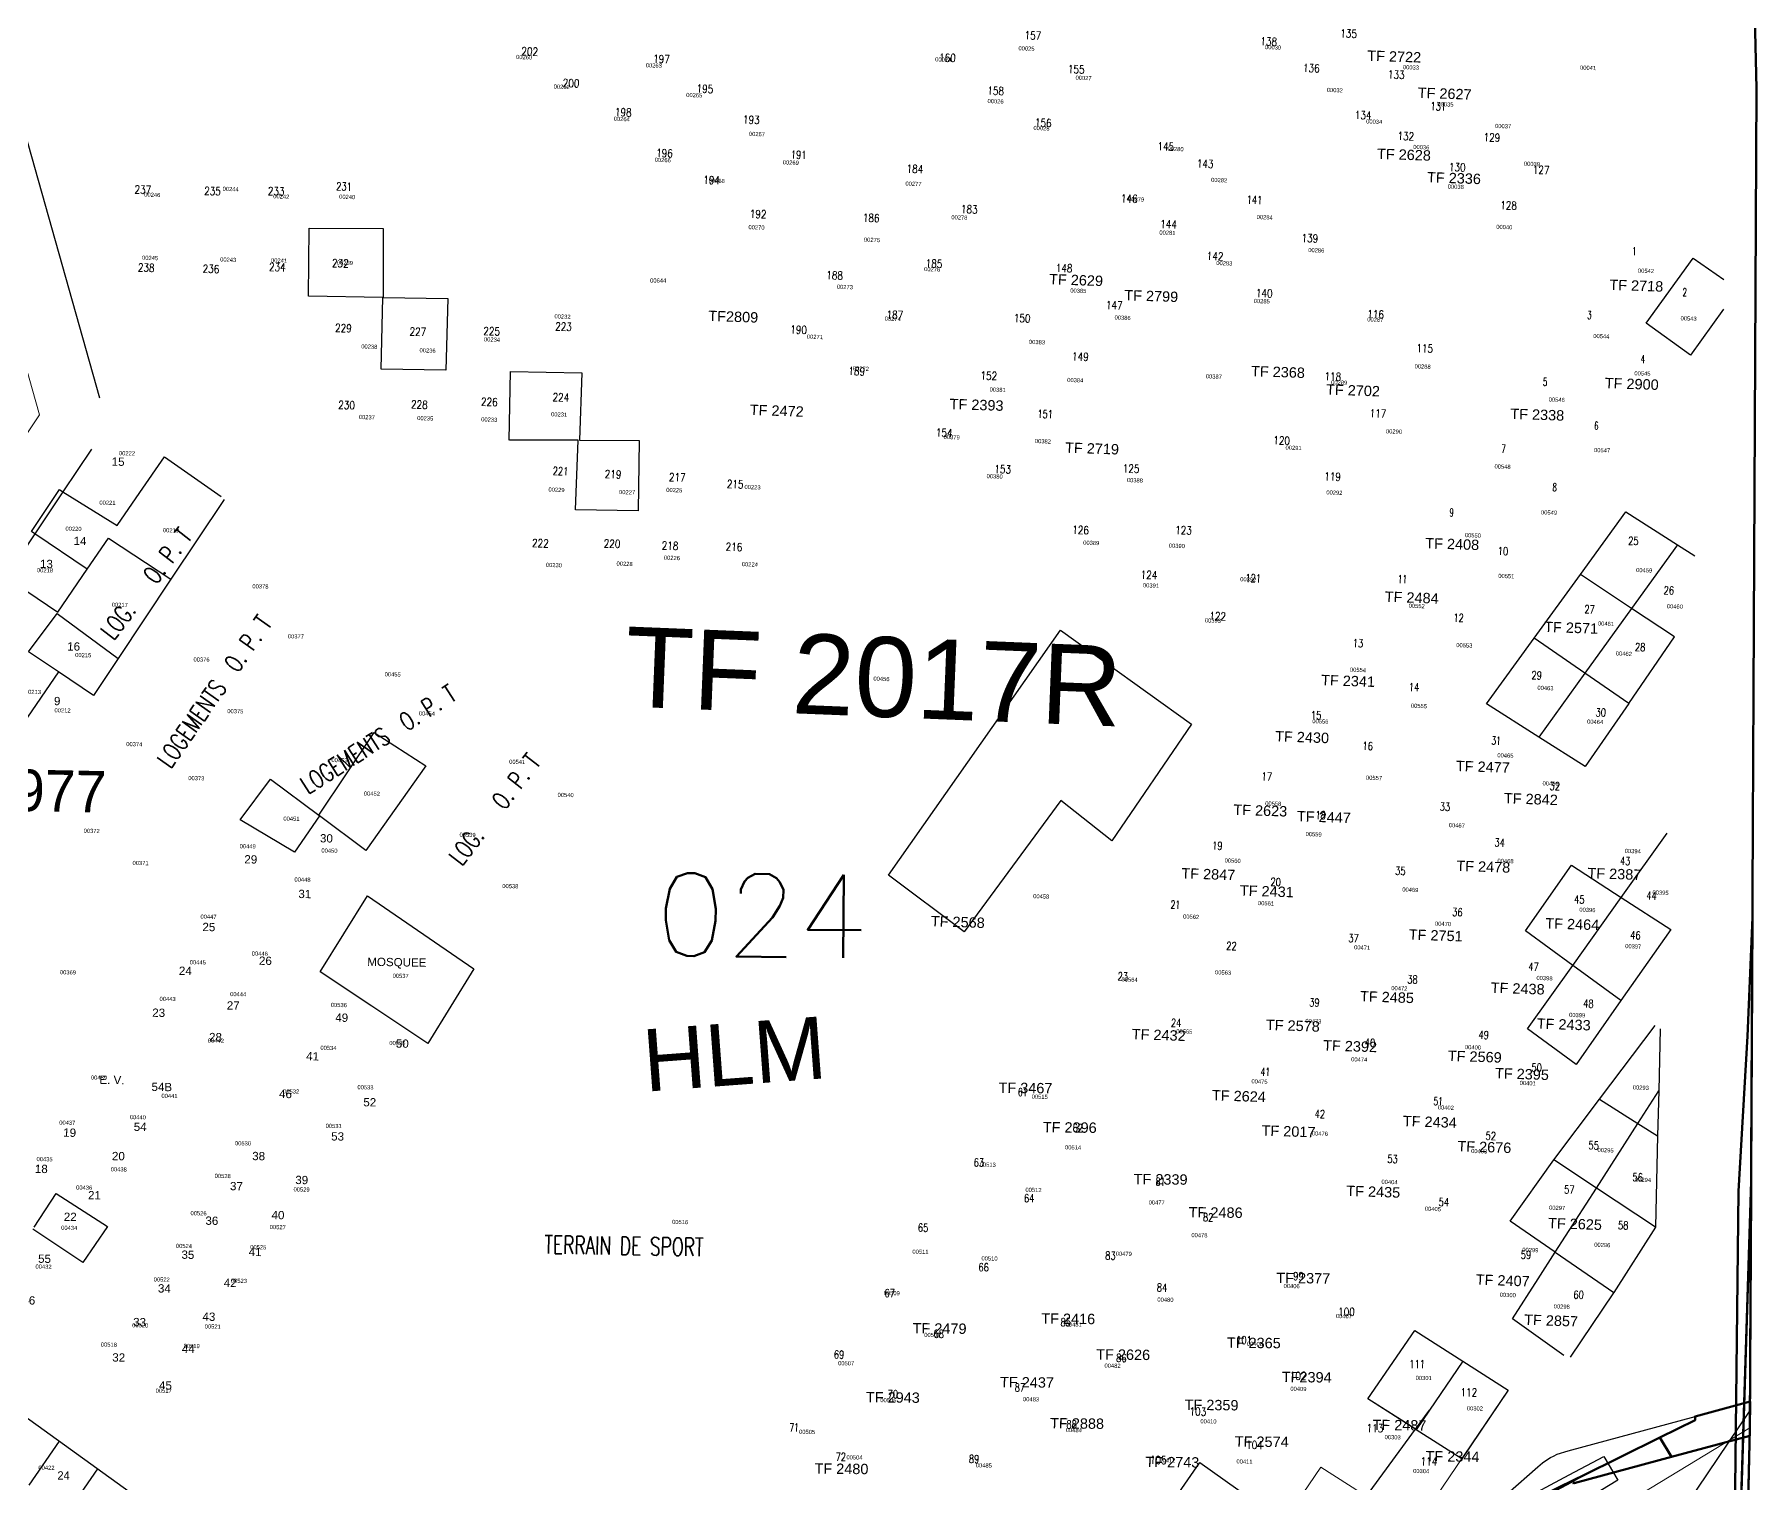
# Model space of a CAD drawing. Header units: metres. Extents: x 0 to 1324930, y 0 to 1631912.
# Drawn here: x 253860.4 to 254275.9, y 1629570 to 1629919.7 of the extents above; entities that cross this region are included whole.
import ezdxf
from ezdxf.enums import TextEntityAlignment as Align

# ---------------------------------------------------------------- set-up
doc = ezdxf.new("R2010")
doc.units = ezdxf.units.M
doc.header["$MEASUREMENT"] = 0
for name, color, linetype in [('A_revoir_niveau_0', 7, 'Continuous'), ('historique_numero_parcelle', 7, 'Continuous'), ('limites_parcelles', 7, 'Continuous'), ('limites_sections', 7, 'Continuous'), ('limites_tf', 7, 'Continuous'), ('numero_lot', 7, 'Continuous'), ('numero_parcelle', 7, 'Continuous'), ('toponymie', 7, 'Continuous')]:
    doc.layers.add(name, color=color, linetype=linetype)
for name, color, linetype, lineweight in [('CABA', 7, 'Continuous', 0), ('emprise_ht_pik_rufisque', 7, 'Continuous', 0), ('HT KS', 7, 'Continuous', 0), ('Limites des CA Rufisque', 5, 'Continuous', 53), ('limites_communes_2025', 7, 'Continuous', 0), ('Numero Titre Foncier', 4, 'Continuous', 0), ('Numero_TF', 7, 'Continuous', 0)]:
    doc.layers.add(name, color=color, linetype=linetype, lineweight=lineweight)
doc.layers.add('Lignes HT Vectorisées', color=6, linetype='Continuous', lineweight=0, true_color=0xff00ff)
doc.styles.add('Style-Arial', font='arial.ttf')
doc.styles.add('Style-FANCY', font='times.ttf')
doc.styles.add('Style-STANDARD', font='STANDARD.shx')
doc.styles.add('Style-txt', font='txt.shx')

msp = doc.modelspace()

# ---------------------------------------------------------------- linework, layer by layer
at = {"layer": 'A_revoir_niveau_0', "color": 7, "linetype": 'Continuous', "lineweight": 13}
msp.add_line((253829.52292, 1629606.79092), (253899.00292, 1629556.77092), dxfattribs=at)
at = {"layer": 'A_revoir_niveau_0', "color": 6, "linetype": 'Continuous', "lineweight": 13}
msp.add_line((253869.08392, 1629578.32792), (253899.00292, 1629556.78092), dxfattribs=at)
at = {"layer": 'A_revoir_niveau_0', "color": 1, "linetype": 'Continuous', "elevation": 1.45707, "flags": 128}
for points in [[(254215.74865, 1629567.66034), (254223.09374, 1629574.07204), (254223.1112, 1629574.08728), (254224.22559, 1629575.02934), (254225.28844, 1629575.78465), (254226.10355, 1629576.2839), (254226.83204, 1629576.67777), (254227.76148, 1629577.11487), (254230.38398, 1629577.92734), (254261.03314, 1629586.22821), (254268.38127, 1629588.21834), (254274.29874, 1629589.821)], [(254274.22784, 1629581.57543), (254268.39728, 1629579.99702), (254255.30683, 1629576.45328), (254231.83097, 1629570.09807), (254231.4301, 1629569.98955)]]:
    msp.add_lwpolyline(points, dxfattribs=at)
at = {"layer": 'A_revoir_niveau_0', "color": 4, "lineweight": 53, "elevation": 1.45707, "flags": 128}
msp.add_lwpolyline([(254274.22784, 1629581.57543), (254274.2663, 1629583.2122), (254274.29874, 1629589.821), (254261.03314, 1629586.22821), (254261.01891, 1629585.29971), (254252.5314, 1629581.12205), (254255.30683, 1629576.45328), (254274.22784, 1629581.57543)], close=True, dxfattribs=at)
at = {"layer": 'A_revoir_niveau_0', "color": 5, "lineweight": 53, "elevation": 1.45707, "flags": 128}
msp.add_lwpolyline([(254255.30683, 1629576.45328), (254252.5314, 1629581.12205), (254233.66181, 1629571.83421), (254231.56125, 1629570.68164), (254231.83097, 1629570.09807), (254255.30683, 1629576.45328)], close=True, dxfattribs=at)
at = {"layer": 'A_revoir_niveau_0', "color": 4, "lineweight": 40, "elevation": 1.45707, "flags": 128}
msp.add_lwpolyline([(254179.03432, 1629544.94587), (254193.86971, 1629551.74168), (254209.896, 1629559.08312), (254218.80941, 1629563.85297), (254231.20985, 1629570.48883), (254231.56302, 1629570.67782), (254231.56125, 1629570.68164), (254233.66181, 1629571.83421), (254232.198, 1629571.1137), (254179.03432, 1629544.94587)], close=True, dxfattribs=at)
at = {"layer": 'CABA', "color": 7, "linetype": 'Continuous', "lineweight": 30}
msp.add_line((254252.04813, 1629554.63529), (254274.2881, 1629587.65317), dxfattribs=at)
at = {"layer": 'emprise_ht_pik_rufisque', "color": 1}
msp.add_line((253981.39673, 1629406.27601), (254274.26749, 1629583.45405), dxfattribs=at)
at = {"layer": 'historique_numero_parcelle', "color": 7, "linetype": 'Continuous', "lineweight": 0}
for p, q in [((254182.08333, 1629590.47892), (254204.73693, 1629576.03981)), ((254215.94726, 1629592.61168), (254193.52661, 1629559.46794)), ((254170.77187, 1629573.97151), (254150.03539, 1629543.74109)), ((254170.77187, 1629573.97151), (254193.52661, 1629559.46794))]:
    msp.add_line(p, q, dxfattribs=at)
at = {"layer": 'Lignes HT Vectorisées', "color": 5, "flags": 128}
msp.add_lwpolyline([(253756.66915, 1629670.28747), (253861.6214, 1629827.96483), (253775.88294, 1630131.98512), (253683.84738, 1630461.07475), (253586.37462, 1630811.1062), (253617.63126, 1631056.92065), (253648.5016, 1631303.4799), (253822.38623, 1631416.29853), (253967.16361, 1631512.85749)], dxfattribs=at)
at = {"layer": 'Limites des CA Rufisque', "color": 1, "linetype": 'Continuous', "lineweight": 70, "extrusion": (4.73613e-08, -2.66677e-08, 1), "elevation": -0.03131, "flags": 128}
msp.add_lwpolyline([(254274.2663, 1629583.2122), (254274.87201, 1629706.62675), (254273.64004, 1629678.0108), (254271.4962, 1629640.56509), (254267.93053, 1629325.64475), (254269.0256, 1629360.1716), (254274.2663, 1629583.2122)], close=True, dxfattribs=at)
at = {"layer": 'limites_communes_2025', "color": 3, "lineweight": 80, "flags": 128}
for points in [[(254273.8695, 1629992.7881), (254275.8538, 1629906.666), (254274.2663, 1629583.2122), (254269.0256, 1629360.1716), (254255.5318, 1628934.7207), (254250.7693, 1628842.2487)], [(254275.8538, 1629906.666), (254273.8695, 1629992.7881)], [(254274.2663, 1629583.2122), (254275.8538, 1629906.666)], [(254269.0256, 1629360.1716), (254274.2663, 1629583.2122)]]:
    msp.add_lwpolyline(points, dxfattribs=at)
at = {"layer": 'limites_parcelles'}
for p, q in [((253836.49982, 1629972.30678), (253876.05829, 1629832.03626)), ((253926.52454, 1629856.55161), (253926.64206, 1629872.97016)), ((253926.64206, 1629872.97016), (253944.50693, 1629872.90899)), ((253944.50693, 1629872.90899), (253944.51697, 1629856.25853)), ((254249.21012, 1629850.09449), (254260.57275, 1629865.78926)), ((254260.57275, 1629865.78926), (254267.9546, 1629860.60703)), ((253944.41086, 1629856.26222), (253926.52454, 1629856.55161)), ((253944.04218, 1629838.99718), (253944.41086, 1629856.26222)), ((253944.51697, 1629856.25853), (253960.11524, 1629856.00577)), ((253960.11524, 1629856.00577), (253959.59122, 1629838.71716)), ((254267.8793, 1629853.44353), (254259.94147, 1629842.36199)), ((254259.94147, 1629842.36199), (254249.21012, 1629850.09449)), ((253959.59122, 1629838.71716), (253944.04218, 1629838.99718)), ((253974.91149, 1629821.86259), (253975.22707, 1629838.43412)), ((253975.22707, 1629838.43412), (253992.4745, 1629838.11434)), ((253992.4745, 1629838.11434), (253991.89755, 1629821.80301)), ((253874.10823, 1629819.65342), (253867.25842, 1629809.36247)), ((253991.56924, 1629821.80477), (253974.97901, 1629821.86024)), ((253990.90698, 1629804.98453), (253991.56924, 1629821.80477)), ((253991.89755, 1629821.80301), (254006.2861, 1629821.7565)), ((254006.2861, 1629821.7565), (254006.01397, 1629804.76818)), ((253885.82532, 1629809.17225), (253891.7477, 1629817.78317)), ((253891.7477, 1629817.78317), (253905.41621, 1629808.25508)), ((253859.63783, 1629799.79049), (253866.40501, 1629809.89358)), ((253867.25842, 1629809.36247), (253860.49903, 1629799.20734)), ((253866.40501, 1629809.89358), (253867.25842, 1629809.36247)), ((253867.25842, 1629809.36247), (253880.35755, 1629801.21036)), ((253880.35755, 1629801.21036), (253885.82532, 1629809.17225)), ((253906.12824, 1629807.5195), (253893.28481, 1629788.2481)), ((254006.01397, 1629804.76818), (253990.90698, 1629804.98453)), ((254233.37694, 1629789.44345), (254244.33259, 1629804.54393)), ((254244.33259, 1629804.54393), (254256.7552, 1629796.60547)), ((253860.49903, 1629799.20734), (253853.56448, 1629788.78906)), ((253860.49903, 1629799.20734), (253859.63783, 1629799.79049)), ((253873.11976, 1629790.66122), (253860.49903, 1629799.20734)), ((253873.11976, 1629790.66122), (253878.28129, 1629798.1937)), ((253878.28129, 1629798.1937), (253893.28481, 1629788.2481)), ((254256.7552, 1629796.60547), (254245.70278, 1629781.23704)), ((254256.7552, 1629796.60547), (254260.92302, 1629793.9421)), ((253866.03018, 1629780.32204), (253873.11976, 1629790.66122)), ((254222.19767, 1629774.02238), (254233.37694, 1629789.44345)), ((254245.70278, 1629781.23704), (254233.37694, 1629789.44345)), ((253853.56448, 1629788.78906), (253866.03018, 1629780.32204)), ((253893.28481, 1629788.2481), (253880.56002, 1629769.14853)), ((254245.70278, 1629781.23704), (254234.44993, 1629765.58991)), ((254256.05949, 1629774.34166), (254245.70278, 1629781.23704)), ((253858.95316, 1629770.75492), (253865.84132, 1629779.98725)), ((253865.84132, 1629779.98725), (253880.56002, 1629769.14853)), ((254066.4288, 1629716.8861), (254107.89831, 1629775.99845)), ((254107.89831, 1629775.99845), (254139.50141, 1629753.3044)), ((254210.72424, 1629758.19625), (254222.19767, 1629774.02238)), ((254234.44993, 1629765.58991), (254222.19767, 1629774.02238)), ((254245.02341, 1629758.31682), (254256.05949, 1629774.34166)), ((253866.20114, 1629765.90692), (253858.95316, 1629770.75492)), ((253880.56002, 1629769.14853), (253874.65224, 1629760.24778)), ((253866.20114, 1629765.90692), (253857.64793, 1629753.41956)), ((253874.65224, 1629760.24778), (253866.20114, 1629765.90692)), ((254234.44993, 1629765.58991), (254223.35747, 1629750.16582)), ((254245.02341, 1629758.31682), (254234.44993, 1629765.58991)), ((254223.35747, 1629750.16582), (254210.72424, 1629758.19625)), ((254245.02341, 1629758.31682), (254234.50712, 1629743.07551)), ((254139.50141, 1629753.3044), (254120.28768, 1629725.13434)), ((253928.9927, 1629731.30179), (253942.3597, 1629751.30798)), ((253942.3597, 1629751.30798), (253954.84495, 1629743.21816)), ((254234.50712, 1629743.07551), (254223.35747, 1629750.16582)), ((253910.0444, 1629730.18132), (253917.32848, 1629740.01537)), ((253917.32848, 1629740.01537), (253928.9927, 1629731.30179)), ((253954.84495, 1629743.21816), (253940.33241, 1629722.81552)), ((253929.13574, 1629731.19328), (253923.0846, 1629722.38173)), ((253940.33241, 1629722.81552), (253929.13574, 1629731.19328)), ((254107.97427, 1629734.86309), (254084.70741, 1629703.17367)), ((254120.28768, 1629725.13434), (254107.97427, 1629734.86309)), ((253923.0846, 1629722.38173), (253910.0444, 1629730.18132)), ((254243.21985, 1629711.47864), (254254.29251, 1629727.0143)), ((254220.10847, 1629703.39968), (254231.21602, 1629719.25785)), ((254231.21602, 1629719.25785), (254243.21985, 1629711.47864)), ((254084.70741, 1629703.17367), (254066.4288, 1629716.8861)), ((253929.27596, 1629693.52391), (253940.70496, 1629711.8916)), ((253940.70496, 1629711.8916), (253966.35655, 1629694.26256)), ((254231.53417, 1629695.08288), (254243.21985, 1629711.47864)), ((254243.21985, 1629711.47864), (254255.16842, 1629703.73524)), ((254231.53417, 1629695.08288), (254220.10847, 1629703.39968)), ((254255.16842, 1629703.73524), (254243.11983, 1629686.64462)), ((253966.35655, 1629694.26256), (253955.29993, 1629676.23633)), ((254220.59908, 1629679.74024), (254231.53417, 1629695.08288)), ((254243.11983, 1629686.64462), (254231.53417, 1629695.08288)), ((253941.76724, 1629685.21197), (253929.27596, 1629693.52391)), ((254243.11983, 1629686.64462), (254232.34436, 1629671.17087)), ((253955.29993, 1629676.23633), (253941.76724, 1629685.21197)), ((254232.34436, 1629671.17087), (254220.59908, 1629679.74024)), ((254237.97263, 1629662.77563), (254251.42704, 1629680.59418)), ((254252.60127, 1629679.73895), (254252.24717, 1629664.84934)), ((254247.19293, 1629656.95248), (254252.24717, 1629664.84934)), ((254252.24717, 1629664.84934), (254251.98737, 1629653.92452)), ((254226.9373, 1629648.16081), (254237.97263, 1629662.77563)), ((254237.97263, 1629662.77563), (254247.19293, 1629656.95248)), ((254237.20823, 1629641.35216), (254247.19293, 1629656.95248)), ((254247.19293, 1629656.95248), (254251.98737, 1629653.92452)), ((254251.98737, 1629653.92452), (254251.46529, 1629631.9711)), ((254216.44476, 1629633.32429), (254226.9373, 1629648.16081)), ((254237.20823, 1629641.35216), (254226.9373, 1629648.16081)), ((253860.27573, 1629631.89033), (253865.64002, 1629640.01801)), ((253865.64002, 1629640.01801), (253877.98222, 1629632.03671)), ((254227.2916, 1629625.8582), (254237.20823, 1629641.35216)), ((254251.44327, 1629631.93647), (254237.20823, 1629641.35216)), ((253872.0396, 1629623.3682), (253859.97899, 1629631.4511)), ((253877.98222, 1629632.03671), (253872.0396, 1629623.3682)), ((254227.2916, 1629625.8582), (254216.44476, 1629633.32429)), ((254251.44327, 1629631.93647), (254241.41181, 1629616.15805)), ((254251.46529, 1629631.9711), (254251.44327, 1629631.93647)), ((254223.16541, 1629619.4054), (254227.2916, 1629625.8582)), ((254227.2916, 1629625.8582), (254241.41181, 1629616.15805)), ((254217.00792, 1629609.80719), (254223.16541, 1629619.4054)), ((254241.36094, 1629616.07804), (254230.91277, 1629600.57359)), ((254241.41181, 1629616.15805), (254241.36094, 1629616.07804)), ((254182.08742, 1629590.47631), (254193.44872, 1629606.95196)), ((254193.44872, 1629606.95196), (254204.98066, 1629599.60165)), ((254229.37182, 1629600.97487), (254217.00792, 1629609.80719)), ((254204.98066, 1629599.60165), (254196.95957, 1629587.74433)), ((254204.98066, 1629599.60165), (254215.94726, 1629592.61168)), ((254193.49717, 1629583.20388), (254182.08742, 1629590.47631)), ((254215.94726, 1629592.61168), (254204.73693, 1629576.03981)), ((254193.58747, 1629583.14633), (254196.95957, 1629587.74433)), ((254196.95957, 1629587.74433), (254193.77033, 1629583.02978)), ((254181.73439, 1629566.98415), (254193.58747, 1629583.14633)), ((254193.58747, 1629583.14633), (254193.49717, 1629583.20388)), ((254193.58747, 1629583.14633), (254193.77033, 1629583.02978)), ((254204.73693, 1629576.03981), (254193.77033, 1629583.02978)), ((253866.36492, 1629580.26292), (253859.03529, 1629569.6423)), ((253875.57692, 1629573.62892), (253868.24788, 1629563.00894)), ((254135.77253, 1629566.72855), (254141.53704, 1629575.12967)), ((254141.53704, 1629575.12967), (254153.78109, 1629566.45493)), ((254230.63288, 1629572.12691), (254238.98902, 1629576.59855)), ((254238.98902, 1629576.59855), (254242.4019, 1629570.85746)), ((254218.37088, 1629565.56512), (254230.63288, 1629572.12691)), ((254242.4019, 1629570.85746), (254234.16401, 1629565.8788))]:
    msp.add_line(p, q, dxfattribs=at)
at = {"layer": 'limites_sections', "color": 112, "linetype": 'Continuous', "lineweight": 40, "flags": 128}
msp.add_lwpolyline([(254274.57214, 1629645.52762), (254270.00331, 1629500.59288), (254271.11636, 1629449.15314)], dxfattribs=at)
at = {"layer": 'limites_sections', "color": 112, "linetype": 'Continuous', "lineweight": 40}
msp.add_3dface([(254269.8986, 1629490.62651), (254274.54763, 1629640.53412), (254274.2663, 1629583.2122), (254272.1075, 1629491.33526)], dxfattribs=at)
at = {"layer": 'limites_tf', "color": 5, "linetype": 'Continuous', "lineweight": 30}
msp.add_line((253829.52492, 1629606.78792), (253898.99492, 1629556.76792), dxfattribs=at)
at = {"layer": 'limites_tf', "color": 1, "linetype": 'Continuous', "lineweight": 30}
msp.add_line((254261.01891, 1629585.29971), (254081.57598, 1629496.97566), dxfattribs=at)

# ---------------------------------------------------------------- texts
at = {"layer": 'HT KS', "color": 7, "linetype": 'Continuous', "lineweight": 40, "style": 'Style-Arial'}
msp.add_text('HLM', height=15, rotation=4.28, dxfattribs=at).set_placement((254006.62945, 1629679.54371), align=Align.TOP_LEFT)
at = {"layer": 'limites_sections', "color": 3, "lineweight": 30, "style": 'Style-txt'}
msp.add_text('024', height=19.99996, rotation=359.3742, dxfattribs=at).set_placement((254035.85966, 1629707.15096), align=Align.MIDDLE_CENTER)
at = {"layer": 'Numero Titre Foncier', "linetype": 'Continuous', "lineweight": 30, "style": 'Style-Arial'}
msp.add_text('TF 2017R', height=19.304, rotation=357.6781, dxfattribs=at).set_placement((254062.80801, 1629764.79673), align=Align.MIDDLE_CENTER)
at = {"layer": 'numero_lot', "color": 7, "linetype": 'Continuous', "lineweight": 13, "style": 'Style-STANDARD'}
for s, height, rotation, width, p in [('157', 1.930398, 358.0081, 0.888889, (254101.27403, 1629919.49221)), ('138', 1.930398, 358.0081, 0.888889, (254158.15919, 1629918.03649)), ('135', 1.930398, 358.0081, 0.888889, (254177.43772, 1629919.95452)), ('202', 1.930398, 358.0081, 0.888889, (253979.87255, 1629915.64727)), ('197', 1.930398, 358.0081, 0.888889, (254011.65457, 1629913.81178)), ('160', 1.930398, 358.0081, 0.888889, (254080.65373, 1629914.10754)), ('155', 1.930398, 358.0081, 0.888889, (254111.72257, 1629911.32045)), ('136', 1.930398, 358.0081, 0.888889, (254168.44856, 1629911.60425)), ('133', 1.930398, 358.0081, 0.888889, (254188.94115, 1629910.031)), ('200', 1.930398, 358.0081, 0.888889, (253989.85094, 1629907.98055)), ('195', 1.930398, 358.0081, 0.888889, (254022.13703, 1629906.61525)), ('158', 1.930398, 358.0081, 0.888889, (254092.28657, 1629906.13895)), ('198', 1.930398, 358.0081, 0.888889, (254002.44004, 1629900.9551)), ('131', 1.930398, 358.0081, 0.833333, (254199.06267, 1629902.38536)), ('193', 1.930398, 358.0081, 0.888889, (254033.3335, 1629899.14955)), ('156', 1.930398, 358.0081, 0.888889, (254103.76398, 1629898.4201)), ('134', 1.930398, 358.0081, 0.888889, (254180.93441, 1629900.27275)), ('145', 1.930398, 358.0081, 0.888889, (254133.32072, 1629892.70798)), ('132', 1.930398, 358.0081, 0.888889, (254191.23151, 1629895.19612)), ('129', 1.930398, 358.0081, 0.888889, (254212.01288, 1629894.88049)), ('196', 1.930398, 358.0081, 0.888889, (254012.38069, 1629891.09254)), ('191', 1.930398, 358.0081, 0.833333, (254044.76129, 1629890.6994)), ('143', 1.930398, 358.0081, 0.888889, (254142.81988, 1629888.52327)), ('194', 1.930398, 358.0081, 0.888889, (254023.76253, 1629884.5968)), ('184', 1.930398, 358.0081, 0.888889, (254072.80488, 1629887.28643)), ('130', 1.930398, 358.0081, 0.888889, (254203.65304, 1629887.68781)), ('127', 1.930398, 358.0081, 0.888889, (254223.87384, 1629887.05479)), ('237', 1.930398, 358.0081, 0.888889, (253886.52609, 1629882.27996)), ('235', 1.930398, 358.0081, 0.888889, (253903.34017, 1629881.94049)), ('233', 1.930398, 358.0081, 0.888889, (253918.69455, 1629881.89516)), ('231', 1.930398, 358.0081, 0.833333, (253935.07223, 1629883.03403)), ('146', 1.930398, 358.0081, 0.888889, (254124.51984, 1629880.10078)), ('141', 1.930398, 358.0081, 0.833333, (254154.72731, 1629879.81306)), ('192', 1.930398, 358.0081, 0.888889, (254034.97987, 1629876.39831)), ('186', 1.930398, 358.0081, 0.888889, (254062.24772, 1629875.45189)), ('183', 1.930398, 358.0081, 0.888889, (254085.91796, 1629877.55788)), ('128', 1.930398, 358.0081, 0.888889, (254216.0268, 1629878.4727)), ('144', 1.930398, 358.0081, 0.888889, (254133.98008, 1629873.94509)), ('139', 1.930398, 358.0081, 0.888889, (254168.09663, 1629870.56428)), ('1', 1.9304, 358.0081, 0.5, (254246.36601, 1629867.46837)), ('238', 1.930398, 358.0081, 0.888889, (253887.34152, 1629863.46132)), ('236', 1.930398, 358.0081, 0.888889, (253902.97586, 1629863.16287)), ('234', 1.930398, 358.0081, 0.888889, (253918.98676, 1629863.5834)), ('232', 1.930398, 358.0081, 0.888889, (253934.17728, 1629864.51922)), ('185', 1.930398, 358.0081, 0.888889, (254077.41744, 1629864.43202)), ('148', 1.930398, 358.0081, 0.888889, (254108.79487, 1629863.35137)), ('142', 1.930398, 358.0081, 0.888889, (254145.21344, 1629866.23473)), ('188', 1.930398, 358.0081, 0.888889, (254053.43139, 1629861.60399)), ('140', 1.930398, 358.0081, 0.888889, (254157.09698, 1629857.281)), ('2', 1.9304, 358.0081, 0.666667, (254258.52781, 1629857.53919)), ('187', 1.930398, 358.0081, 0.888889, (254067.96034, 1629852.07054)), ('150', 1.930398, 358.0081, 0.888889, (254098.67684, 1629851.25818)), ('147', 1.930398, 358.0081, 0.888889, (254120.90606, 1629854.38972)), ('116', 1.930398, 358.0081, 0.888889, (254183.95096, 1629852.20673)), ('3', 1.9304, 358.0081, 0.666667, (254235.55046, 1629852.00182)), ('229', 1.930398, 358.0081, 0.888889, (253934.92642, 1629848.87644)), ('227', 1.930398, 358.0081, 0.888889, (253952.8801, 1629848.00865)), ('225', 1.930398, 358.0081, 0.888889, (253970.68441, 1629848.12246)), ('223', 1.930398, 358.0081, 0.888889, (253988.0278, 1629849.2287)), ('190', 1.930398, 358.0081, 0.888889, (254044.74181, 1629848.48471)), ('115', 1.930398, 358.0081, 0.888889, (254195.80688, 1629843.98603)), ('189', 1.930398, 358.0081, 0.888889, (254058.76665, 1629838.48011)), ('149', 1.930398, 358.0081, 0.888889, (254112.72711, 1629841.98475)), ('4', 1.9304, 358.0081, 0.666667, (254248.42798, 1629841.41515)), ('152', 1.930398, 358.0081, 0.888889, (254090.63031, 1629837.38447)), ('118', 1.930398, 358.0081, 0.888889, (254173.63376, 1629837.19124)), ('5', 1.9304, 358.0081, 0.666667, (254224.86318, 1629835.89821)), ('230', 1.930398, 358.0081, 0.888889, (253935.67799, 1629830.30436)), ('228', 1.930398, 358.0081, 0.888889, (253953.25079, 1629830.42622)), ('226', 1.930398, 358.0081, 0.888889, (253970.13637, 1629831.0597)), ('224', 1.930398, 358.0081, 0.888889, (253987.38908, 1629832.1691)), ('151', 1.930398, 358.0081, 0.833333, (254104.22428, 1629828.12691)), ('117', 1.930398, 358.0081, 0.888889, (254184.52857, 1629828.27191)), ('154', 1.930398, 358.0081, 0.888889, (254079.86834, 1629823.60424)), ('120', 1.930398, 358.0081, 0.888889, (254161.27767, 1629821.75895)), ('6', 1.9304, 358.0081, 0.666667, (254237.19863, 1629825.33136)), ('7', 1.9304, 358.0081, 0.666667, (254214.80098, 1629819.77286)), ('221', 1.930398, 358.0081, 0.833333, (253987.30776, 1629814.35902)), ('219', 1.930398, 358.0081, 0.888889, (253999.98045, 1629813.61057)), ('153', 1.930398, 358.0081, 0.888889, (254093.98864, 1629814.81706)), ('125', 1.930398, 358.0081, 0.888889, (254124.96075, 1629814.96739)), ('217', 1.930398, 358.0081, 0.888889, (254015.46499, 1629812.86777)), ('215', 1.930398, 358.0081, 0.888889, (254029.43354, 1629811.21211)), ('119', 1.930398, 358.0081, 0.888889, (254173.57012, 1629813.03535)), ('8', 1.9304, 358.0081, 0.666667, (254227.14278, 1629810.47194)), ('9', 1.9304, 358.0081, 0.666667, (254202.29132, 1629804.36523)), ('LOG.   O. P. T', 4.3434, 52.539244, 0.780952, (253887.34593, 1629787.18873)), ('222', 1.930398, 358.0081, 0.888889, (253982.44378, 1629796.95865)), ('220', 1.930398, 358.0081, 0.888889, (253999.73692, 1629796.8459)), ('126', 1.930398, 358.0081, 0.888889, (254112.76892, 1629800.16017)), ('123', 1.930398, 358.0081, 0.888889, (254137.60216, 1629800.09475)), ('25', 1.930398, 358.0081, 0.833333, (254246.12417, 1629797.52701)), ('218', 1.930398, 358.0081, 0.888889, (254013.73409, 1629796.35908)), ('216', 1.930398, 358.0081, 0.888889, (254029.15453, 1629796.06923)), ('10', 1.930398, 358.0081, 0.833333, (254214.66495, 1629795.06416)), ('124', 1.930398, 358.0081, 0.888889, (254129.28659, 1629789.31687)), ('121', 1.930398, 358.0081, 0.833333, (254154.43527, 1629788.51669)), ('11', 1.930398, 358.0081, 0.75, (254190.44048, 1629788.30305)), ('26', 1.930398, 358.0081, 0.833333, (254254.70277, 1629785.5671)), ('27', 1.930398, 358.0081, 0.833333, (254235.57707, 1629781.01097)), ('LOGEMENTS  O. P. T', 4.3434, 54.929275, 0.785185, (253903.79159, 1629761.2076)), ('122', 1.930398, 358.0081, 0.888889, (254145.849, 1629779.36783)), ('12', 1.930398, 358.0081, 0.833333, (254203.97089, 1629778.95982)), ('13', 1.930398, 358.0081, 0.833333, (254179.70692, 1629772.83364)), ('28', 1.930398, 358.0081, 0.833333, (254247.78508, 1629771.8895)), ('29', 1.930398, 358.0081, 0.833333, (254222.81177, 1629765.08394)), ('LOGEMENTS  O. P. T', 4.3434, 32.580183, 0.785185, (253943.35719, 1629749.66258)), ('14', 1.930398, 358.0081, 0.833333, (254193.21627, 1629762.225)), ('15', 1.930398, 358.0081, 0.833333, (254169.60838, 1629755.44149)), ('30', 1.930398, 358.0081, 0.833333, (254238.27534, 1629756.10518)), ('16', 1.930398, 358.0081, 0.833333, (254182.05483, 1629748.03855)), ('31', 1.930398, 358.0081, 0.75, (254213.0379, 1629749.3088)), ('LOG.   O. P. T', 4.3434, 52.539244, 0.780952, (253971.39563, 1629732.74302)), ('17', 1.930398, 358.0081, 0.833333, (254157.69375, 1629740.64768)), ('32', 1.930398, 358.0081, 0.833333, (254227.17451, 1629738.3297)), ('18', 1.930398, 358.0081, 0.833333, (254170.66645, 1629731.32577)), ('33', 1.930398, 358.0081, 0.833333, (254200.68721, 1629733.36735)), ('19', 1.930398, 358.0081, 0.833333, (254145.77487, 1629723.95431)), ('34', 1.930398, 358.0081, 0.833333, (254213.88138, 1629724.72056)), ('35', 1.930398, 358.0081, 0.833333, (254189.92864, 1629717.8795)), ('43', 1.930398, 358.0081, 0.833333, (254244.14854, 1629720.28415)), ('20', 1.930398, 358.0081, 0.833333, (254159.84321, 1629715.22593)), ('21', 1.930398, 358.0081, 0.75, (254135.63555, 1629709.73135)), ('45', 1.930398, 358.0081, 0.833333, (254233.09388, 1629711.00076)), ('44', 1.930398, 358.0081, 0.833333, (254250.52054, 1629711.90206)), ('36', 1.930398, 358.0081, 0.833333, (254203.67844, 1629707.93661)), ('37', 1.930398, 358.0081, 0.833333, (254178.62452, 1629701.64572)), ('46', 1.930398, 358.0081, 0.833333, (254246.63345, 1629702.34389)), ('22', 1.930398, 358.0081, 0.833333, (254149.17022, 1629699.75538)), ('47', 1.930398, 358.0081, 0.833333, (254222.04539, 1629694.75809)), ('23', 1.930398, 358.0081, 0.833333, (254122.9658, 1629692.42958)), ('38', 1.930398, 358.0081, 0.833333, (254192.84796, 1629691.68636)), ('39', 1.930398, 358.0081, 0.833333, (254169.19526, 1629686.11356)), ('48', 1.930398, 358.0081, 0.833333, (254235.28286, 1629685.85675)), ('24', 1.930398, 358.0081, 0.833333, (254135.82032, 1629681.20919)), ('40', 1.930398, 358.0081, 0.833333, (254182.59632, 1629676.43874)), ('49', 1.930398, 358.0081, 0.833333, (254210.02826, 1629678.29414)), ('41', 1.930398, 358.0081, 0.75, (254157.34746, 1629669.38682)), ('50', 1.930398, 358.0081, 0.833333, (254222.79096, 1629670.43208)), ('61', 1.930398, 359.0681, 0.75, (254098.77509, 1629664.47515)), ('51', 1.930398, 358.0081, 0.75, (254199.03743, 1629662.30539)), ('62', 1.930398, 359.0681, 0.833333, (254112.10431, 1629655.83971)), ('42', 1.930398, 358.0081, 0.833333, (254170.4917, 1629659.20907)), ('52', 1.930398, 358.0081, 0.833333, (254211.73359, 1629653.93378)), ('55', 1.930398, 358.0081, 0.833333, (254236.56053, 1629651.65075)), ('63', 1.930398, 359.0681, 0.833333, (254088.24392, 1629647.50802)), ('53', 1.930398, 358.0081, 0.833333, (254188.03555, 1629648.36256)), ('81', 1.930398, 359.0681, 0.75, (254132.01886, 1629642.88157)), ('56', 1.930398, 358.0081, 0.833333, (254247.16413, 1629643.95845)), ('64', 1.930398, 359.0681, 0.833333, (254100.37115, 1629638.89117)), ('57', 1.930398, 358.0081, 0.833333, (254230.68999, 1629640.99359)), ('54', 1.930398, 358.0081, 0.833333, (254200.40171, 1629637.9569)), ('65', 1.930398, 359.0681, 0.833333, (254074.77389, 1629631.79053)), ('82', 1.930398, 359.0681, 0.833333, (254143.54913, 1629634.27442)), ('58', 1.930398, 358.0081, 0.833333, (254243.68165, 1629632.35577)), ('66', 1.930398, 359.0681, 0.833333, (254089.37923, 1629622.23175)), ('83', 1.930398, 359.0681, 0.833333, (254119.97421, 1629625.03551)), ('59', 1.930398, 358.0081, 0.833333, (254220.23127, 1629625.24131)), ('99', 1.930398, 359.0681, 0.833333, (254165.32677, 1629620.08125)), ('67', 1.930398, 359.0681, 0.833333, (254066.69958, 1629615.98527)), ('84', 1.930398, 359.0681, 0.833333, (254132.41624, 1629617.31612)), ('60', 1.930398, 358.0081, 0.833333, (254232.91284, 1629615.5915)), ('100', 1.930398, 359.0681, 0.888889, (254176.91632, 1629611.47314)), ('68', 1.930398, 359.0681, 0.833333, (254078.55921, 1629606.16998)), ('85', 1.930398, 359.0681, 0.833333, (254109.20149, 1629608.97393)), ('101', 1.930398, 359.0681, 0.833333, (254152.19441, 1629604.65848)), ('69', 1.930398, 359.0681, 0.833333, (254054.49881, 1629601.14972)), ('86', 1.930398, 359.0681, 0.833333, (254122.61998, 1629600.33608)), ('111', 1.930398, 359.0681, 0.833333, (254193.97595, 1629598.86166)), ('87', 1.930398, 359.0681, 0.833333, (254098.1258, 1629593.21749)), ('102', 1.930398, 359.0681, 0.888889, (254165.24428, 1629596.02662)), ('70', 1.930398, 359.0681, 0.833333, (254067.48441, 1629591.61729)), ('112', 1.930398, 359.0681, 0.888889, (254206.43673, 1629592.04358)), ('103', 1.930398, 359.0681, 0.888889, (254141.07886, 1629587.39872)), ('71', 1.930398, 359.0681, 0.75, (254043.66226, 1629583.5852)), ('88', 1.930398, 359.0681, 0.833333, (254110.60136, 1629584.29476)), ('113', 1.930398, 359.0681, 0.888889, (254183.772, 1629583.39126)), ('72', 1.930398, 359.0681, 0.833333, (254054.91685, 1629576.48652)), ('104', 1.930398, 359.0681, 0.888889, (254154.71655, 1629579.35869)), ('89', 1.930398, 359.0681, 0.833333, (254087.08647, 1629575.95745)), ('105', 1.930398, 359.0681, 0.888889, (254131.51452, 1629575.7211)), ('114', 1.930398, 359.0681, 0.888889, (254196.80942, 1629575.361))]:
    msp.add_text(s, height=height, rotation=rotation, dxfattribs=dict(at, width=width)).set_placement(p, align=Align.MIDDLE_CENTER)
at = {"layer": 'numero_lot', "color": 7, "linetype": 'Continuous', "lineweight": 13, "style": 'Style-Arial'}
for s, p in [('15', (253879.02971, 1629817.66982)), ('14', (253869.85498, 1629798.53971)), ('13', (253861.73735, 1629792.98881)), ('16', (253868.30647, 1629773.07721)), ('9', (253865.10713, 1629759.88253)), ('30', (253929.28473, 1629726.7728)), ('29', (253911.03643, 1629721.69317)), ('31', (253924.07041, 1629713.34412)), ('25', (253900.92513, 1629705.36554)), ('24', (253895.24153, 1629694.79367)), ('26', (253914.56551, 1629697.22956)), ('MOSQUEE', (253940.69366, 1629696.97865)), ('27', (253906.80151, 1629686.43696)), ('23', (253888.8217, 1629684.6801)), ('49', (253932.97325, 1629683.49581)), ('28', (253902.52599, 1629678.79874)), ('50', (253947.59535, 1629677.24203)), ('41', (253925.94948, 1629674.17396)), ('E. V.', (253876.07667, 1629668.50499)), ('54B', (253888.64405, 1629666.78786)), ('46', (253919.40679, 1629665.0813)), ('52', (253939.74769, 1629663.078)), ('54', (253884.34951, 1629657.14391)), ('19', (253867.34359, 1629655.74262)), ('53', (253931.98683, 1629654.83774)), ('20', (253879.09179, 1629650.08257)), ('38', (253912.93601, 1629650.09287)), ('18', (253860.49917, 1629646.99969)), ('39', (253923.32844, 1629644.31817)), ('21', (253873.31912, 1629640.64247)), ('37', (253907.57806, 1629642.82906)), ('22', (253867.48219, 1629635.42994)), ('40', (253917.59598, 1629635.85572)), ('36', (253901.64471, 1629634.49343)), ('55', (253861.2752, 1629625.31623)), ('35', (253895.86401, 1629626.28371)), ('41', (253912.08648, 1629626.95717)), ('42', (253906.07799, 1629619.49446)), ('56', (253857.47995, 1629615.26745)), ('34', (253890.19359, 1629618.14846)), ('43', (253900.9342, 1629611.3323)), ('33', (253884.20372, 1629610.01744)), ('44', (253895.96131, 1629603.58728)), ('32', (253879.17173, 1629601.4876)), ('45', (253890.45139, 1629594.75534))]:
    msp.add_text(s, height=2, rotation=359.0681, dxfattribs=at).set_placement(p, align=Align.TOP_LEFT)
at = {"layer": 'numero_lot', "color": 7, "lineweight": 13, "style": 'Style-STANDARD', "width": 0.761905}
msp.add_text('TERRAIN DE SPORT', height=4.3434, rotation=359.0681, dxfattribs=at).set_placement((254002.60887, 1629627.40812), align=Align.MIDDLE_CENTER)
at = {"layer": 'numero_parcelle', "color": 5, "lineweight": 0, "style": 'Style-Arial'}
for s, rotation, p in [('00260', 358.0081, (253976.59239, 1629914.82621)), ('00024', 358.0081, (254077.70483, 1629914.24038)), ('00025', 358.0081, (254097.79829, 1629916.9211)), ('00030', 358.0081, (254157.28635, 1629917.20248)), ('00263', 358.0081, (254007.88689, 1629912.82793)), ('00027', 358.0081, (254111.5772, 1629909.81276)), ('00033', 358.0081, (254190.55208, 1629912.36945)), ('00041', 358.0081, (254233.27563, 1629912.24838)), ('00262', 358.0081, (253985.66237, 1629907.68667)), ('00265', 358.0081, (254017.63787, 1629905.66471)), ('00032', 358.0081, (254172.17868, 1629906.86679)), ('00026', 358.0081, (254090.34217, 1629904.18215)), ('00035', 358.0081, (254198.87784, 1629903.43605)), ('00264', 358.0081, (254000.16457, 1629899.90327)), ('00028', 358.0081, (254101.41514, 1629897.68786)), ('00034', 358.0081, (254181.68686, 1629899.25707)), ('00037', 358.0081, (254212.78595, 1629898.17547)), ('00267', 358.0081, (254032.76576, 1629896.26726)), ('00036', 358.0081, (254193.05386, 1629893.1116)), ('00266', 358.0081, (254010.04773, 1629890.00582)), ('00269', 358.0081, (254040.93563, 1629889.3865)), ('00280', 358.0081, (254133.76204, 1629892.67345)), ('00039', 358.0081, (254219.74181, 1629889.06224)), ('00268', 358.0081, (254023.05574, 1629885.00402)), ('00282', 358.0081, (254144.28002, 1629885.1586)), ('00246', 358.0081, (253886.88494, 1629881.60789)), ('00244', 358.0081, (253905.79712, 1629882.99737)), ('00242', 358.0081, (253918.00775, 1629881.20787)), ('00240', 358.0081, (253933.9136, 1629881.10962)), ('00277', 358.0081, (254070.5305, 1629884.26276)), ('00038', 358.0081, (254201.36841, 1629883.55957)), ('00279', 358.0081, (254124.24855, 1629880.52599)), ('00270', 358.0081, (254032.66449, 1629873.75129)), ('00278', 358.0081, (254081.61188, 1629876.14339)), ('00281', 358.0081, (254131.79741, 1629872.46162)), ('00284', 358.0081, (254155.2672, 1629876.19762)), ('00040', 358.0081, (254213.07548, 1629873.82615)), ('00275', 358.0081, (254060.51447, 1629870.73546)), ('00286', 358.0081, (254167.71736, 1629868.22562)), ('00245', 358.0081, (253886.35553, 1629866.38584)), ('00243', 358.0081, (253905.2045, 1629865.95776)), ('00241', 358.0081, (253917.47044, 1629865.75863)), ('00239', 358.0081, (253933.36049, 1629865.20598)), ('00283', 358.0081, (254145.5304, 1629865.09778)), ('00276', 358.0081, (254075.04037, 1629863.63364)), ('00542', 358.0081, (254247.25904, 1629863.26504)), ('00273', 358.0081, (254053.98246, 1629859.36169)), ('00385', 358.0081, (254110.30707, 1629858.45858)), ('00285', 358.0081, (254154.56282, 1629855.94482)), ('00232', 358.0081, (253985.86448, 1629852.23392)), ('00274', 358.0081, (254065.53365, 1629851.68092)), ('00386', 358.0081, (254120.98976, 1629851.94537)), ('00287', 358.0081, (254181.94854, 1629851.48284)), ('00543', 358.0081, (254257.54089, 1629851.76143)), ('00271', 358.0081, (254046.74575, 1629847.33002)), ('00544', 358.0081, (254236.48299, 1629847.48947)), ('00238', 358.0081, (253939.24816, 1629844.98389)), ('00236', 358.0081, (253953.3064, 1629844.04001)), ('00234', 358.0081, (253968.85308, 1629846.68389)), ('00383', 358.0081, (254100.33054, 1629846.06726)), ('00272', 358.0081, (254057.84293, 1629839.66504)), ('00288', 358.0081, (254193.37329, 1629840.16695)), ('00384', 358.0081, (254109.55641, 1629836.87508)), ('00387', 358.0081, (254142.99663, 1629837.75928)), ('00289', 358.0081, (254173.2392, 1629836.31781)), ('00545', 358.0081, (254246.39776, 1629838.5008)), ('00381', 358.0081, (254090.83963, 1629834.56893)), ('00546', 358.0081, (254225.72274, 1629832.1683)), ('00237', 358.0081, (253938.65554, 1629827.94428)), ('00235', 358.0081, (253952.73748, 1629827.68199)), ('00233', 358.0081, (253968.18144, 1629827.37233)), ('00231', 358.0081, (253985.0427, 1629828.60566)), ('00379', 358.0081, (254079.75971, 1629823.12586)), ('00290', 358.0081, (254186.46416, 1629824.48437)), ('00222', 359.0681, (253880.77267, 1629819.20141)), ('00382', 358.0081, (254101.77088, 1629822.13285)), ('00291', 358.0081, (254162.23615, 1629820.55014)), ('00547', 358.0081, (254236.66189, 1629819.95943)), ('00548', 358.0081, (254212.66088, 1629816.0173)), ('00229', 358.0081, (253984.41057, 1629810.43008)), ('00225', 358.0081, (254012.81727, 1629810.35199)), ('00223', 358.0081, (254031.70574, 1629811.05989)), ('00380', 358.0081, (254090.11268, 1629813.667)), ('00388', 358.0081, (254123.94369, 1629812.71786)), ('00221', 359.0681, (253876.06207, 1629807.25937)), ('00227', 358.0081, (254001.43563, 1629809.83796)), ('00292', 358.0081, (254172.0877, 1629809.74391)), ('00549', 358.0081, (254223.86654, 1629804.93651)), ('00220', 359.0681, (253867.87838, 1629800.97982)), ('00219', 359.0681, (253891.37437, 1629800.61262)), ('00389', 358.0081, (254113.41834, 1629797.61599)), ('00550', 358.0081, (254205.49313, 1629799.43384)), ('00226', 358.0081, (254012.24835, 1629793.99397)), ('00390', 358.0081, (254134.07541, 1629796.89755)), ('00218', 359.0681, (253860.99082, 1629790.96623)), ('00230', 358.0081, (253983.77844, 1629792.25449)), ('00228', 358.0081, (254000.8351, 1629792.57115)), ('00224', 358.0081, (254031.0578, 1629792.42991)), ('00551', 358.0081, (254213.56029, 1629789.59954)), ('00459', 358.0081, (254246.81005, 1629791.00464)), ('00378', 359.0681, (253912.96852, 1629787.09234)), ('00391', 358.0081, (254127.83362, 1629787.33344)), ('00392', 358.0081, (254151.29371, 1629788.79221)), ('00217', 359.0681, (253879.04186, 1629782.62424)), ('00552', 358.0081, (254191.94566, 1629782.38985)), ('00460', 358.0081, (254254.22468, 1629782.27933)), ('00393', 358.0081, (254142.76611, 1629778.85266)), ('00461', 358.0081, (254237.60431, 1629778.10372)), ('00377', 359.0681, (253921.51806, 1629775.01675)), ('00553', 358.0081, (254203.43363, 1629772.89152)), ('00215', 359.0681, (253870.2121, 1629770.49031)), ('00376', 359.0681, (253898.76699, 1629769.41856)), ('00462', 358.0081, (254241.92201, 1629770.87262)), ('00455', 359.0681, (253944.87275, 1629765.85093)), ('00456', 358.0081, (254062.80801, 1629764.79673)), ('00554', 358.0081, (254177.7725, 1629766.95991)), ('00213', 359.0681, (253858.07593, 1629761.60976)), ('00457', 358.0081, (254110.7761, 1629763.12844)), ('00463', 358.0081, (254223.0014, 1629762.5866)), ('00212', 359.0681, (253865.2247, 1629757.15706)), ('00375', 359.0681, (253906.91263, 1629756.95166)), ('00454', 359.0681, (253953.12415, 1629756.39486)), ('00555', 358.0081, (254192.47009, 1629758.25983)), ('00556', 358.0081, (254168.70398, 1629754.537)), ('00464', 358.0081, (254234.99078, 1629754.43565)), ('00374', 359.0681, (253882.53298, 1629748.99266)), ('00453', 359.0681, (253932.04166, 1629745.14232)), ('00541', 359.0681, (253974.91748, 1629744.72561)), ('00465', 358.0081, (254213.34455, 1629746.31717)), ('00373', 359.0681, (253897.50625, 1629740.79143)), ('00557', 358.0081, (254181.63873, 1629740.89391)), ('00466', 358.0081, (254224.24524, 1629739.53736)), ('00452', 359.0681, (253939.86103, 1629737.05745)), ('00540', 359.0681, (253986.60033, 1629736.7403)), ('00451', 359.0681, (253920.45333, 1629731.00699)), ('00558', 358.0081, (254157.3317, 1629734.68773)), ('00372', 359.0681, (253872.25408, 1629728.07201)), ('00539', 359.0681, (253962.94819, 1629727.12109)), ('00559', 358.0081, (254167.07478, 1629727.29731)), ('00467', 358.0081, (254201.62099, 1629729.43722)), ('00449', 359.0681, (253909.89544, 1629724.35786)), ('00450', 359.0681, (253929.61923, 1629723.30961)), ('00394', 358.0081, (254244.07122, 1629723.22459)), ('00371', 359.0681, (253884.05431, 1629720.32027)), ('00560', 358.0081, (254147.53477, 1629720.92534)), ('00468', 358.0081, (254213.36756, 1629720.83977)), ('00448', 359.0681, (253923.11811, 1629716.31052)), ('00538', 359.0681, (253973.26145, 1629714.74074)), ('00458', 358.0081, (254101.35213, 1629712.30396)), ('00561', 358.0081, (254155.58612, 1629710.63666)), ('00469', 358.0081, (254190.39883, 1629713.90464)), ('00395', 358.0081, (254250.76847, 1629713.21047)), ('00447', 359.0681, (253900.44559, 1629707.35868)), ('00562', 358.0081, (254137.51874, 1629707.39804)), ('00396', 358.0081, (254233.12348, 1629709.04729)), ('00470', 358.0081, (254198.2943, 1629705.66861)), ('00446', 359.0681, (253912.81673, 1629698.45601)), ('00471', 358.0081, (254178.778, 1629699.97822)), ('00397', 358.0081, (254244.18115, 1629700.24633)), ('00369', 359.0681, (253866.53092, 1629693.94709)), ('00445', 359.0681, (253897.85447, 1629696.3608)), ('00563', 358.0081, (254145.23247, 1629693.93653)), ('00537', 359.0681, (253946.79706, 1629693.08662)), ('00564', 358.0081, (254122.67248, 1629692.21898)), ('00472', 358.0081, (254187.75316, 1629690.11234)), ('00398', 358.0081, (254222.77772, 1629692.57435)), ('00443', 359.0681, (253890.57101, 1629687.51471)), ('00444', 359.0681, (253907.5949, 1629688.66693)), ('00536', 359.0681, (253931.88429, 1629686.0536)), ('00473', 358.0081, (254167.02283, 1629682.18948)), ('00399', 358.0081, (254230.64949, 1629683.65673)), ('00442', 359.0681, (253902.22005, 1629677.45121)), ('00565', 358.0081, (254135.87373, 1629679.70396)), ('00534', 359.0681, (253929.3793, 1629675.70065)), ('00535', 359.0681, (253946.01386, 1629676.8592)), ('00474', 358.0081, (254178.0647, 1629672.93414)), ('00400', 358.0081, (254205.51601, 1629675.88722)), ('00439', 359.0681, (253874.0116, 1629668.53136)), ('00532', 359.0681, (253920.38129, 1629665.19346)), ('00533', 359.0681, (253938.3115, 1629666.20102)), ('00475', 358.0081, (254154.01628, 1629667.62885)), ('00401', 358.0081, (254218.71473, 1629667.23906)), ('00293', 358.0081, (254246.00808, 1629666.15606)), ('00441', 359.0681, (253891.03416, 1629664.10939)), ('00515', 359.0681, (254100.98143, 1629663.9178)), ('00402', 358.0081, (254198.96352, 1629661.32937)), ('00437', 359.0681, (253866.36942, 1629657.65006)), ('00440', 359.0681, (253883.39683, 1629658.9771)), ('00531', 359.0681, (253930.64694, 1629656.86928)), ('00530', 359.0681, (253908.77063, 1629652.67788)), ('00476', 358.0081, (254168.57954, 1629655.06646)), ('00435', 359.0681, (253860.89578, 1629648.84698)), ('00514', 359.0681, (254109.02788, 1629651.69892)), ('00403', 358.0081, (254207.00697, 1629650.81349)), ('00295', 358.0081, (254237.50499, 1629651.05349)), ('00438', 359.0681, (253878.79437, 1629646.39942)), ('00528', 359.0681, (253903.87196, 1629644.79988)), ('00513', 359.0681, (254088.4477, 1629647.52423)), ('00294', 358.0081, (254246.53296, 1629643.90614)), ('00436', 359.0681, (253870.4468, 1629641.98674)), ('00529', 359.0681, (253922.90096, 1629641.53465)), ('00512', 359.0681, (254099.47986, 1629641.43336)), ('00404', 358.0081, (254185.38444, 1629643.3766)), ('00526', 359.0681, (253898.04636, 1629635.80015)), ('00477', 359.0681, (254129.1894, 1629638.39228)), ('00405', 358.0081, (254195.84013, 1629636.87128)), ('00297', 358.0081, (254225.81515, 1629637.1434)), ('00434', 359.0681, (253866.83389, 1629632.27015)), ('00527', 359.0681, (253917.14641, 1629632.44905)), ('00516', 359.0681, (254014.22257, 1629633.68305)), ('00524', 359.0681, (253894.51034, 1629627.89999)), ('00525', 359.0681, (253912.45187, 1629627.60815)), ('00478', 359.0681, (254139.51065, 1629630.49407)), ('00296', 358.0081, (254236.70967, 1629628.18564)), ('00511', 359.0681, (254072.20393, 1629626.49895)), ('00510', 359.0681, (254088.87469, 1629624.89474)), ('00479', 359.0681, (254121.26438, 1629626.01626)), ('00299', 358.0081, (254219.35734, 1629626.96938)), ('00432', 359.0681, (253860.64515, 1629622.91229)), ('00522', 359.0681, (253889.15375, 1629619.80208)), ('00523', 359.0681, (253907.7766, 1629619.49916)), ('00509', 359.0681, (254065.28345, 1629616.52503)), ('00480', 359.0681, (254131.30676, 1629614.93952)), ('00406', 359.0681, (254161.75344, 1629618.22214)), ('00300', 358.0081, (254213.91467, 1629616.11015)), ('00407', 359.0681, (254174.35687, 1629610.9689)), ('00298', 358.0081, (254226.93458, 1629613.31764)), ('00520', 359.0681, (253883.97621, 1629608.74555)), ('00521', 359.0681, (253901.46352, 1629608.4611)), ('00508', 359.0681, (254075.05766, 1629606.41895)), ('00481', 359.0681, (254109.17377, 1629608.9334)), ('00518', 359.0681, (253876.404, 1629604.09411)), ('00519', 359.0681, (253896.3895, 1629603.76903)), ('00408', 359.0681, (254152.89411, 1629604.26979)), ('00507', 359.0681, (254054.27437, 1629599.5951)), ('00482', 359.0681, (254118.55331, 1629599.00425)), ('00301', 359.0681, (254193.6263, 1629596.04947)), ('00517', 359.0681, (253889.6259, 1629592.96566)), ('00506', 359.0681, (254064.46544, 1629590.67589)), ('00483', 359.0681, (254098.88523, 1629590.91177)), ('00409', 359.0681, (254163.3944, 1629593.41296)), ('00410', 359.0681, (254141.68605, 1629585.58103)), ('00302', 359.0681, (254205.96859, 1629588.70304)), ('00505', 359.0681, (254044.86153, 1629583.03709)), ('00484', 359.0681, (254109.21388, 1629583.46818)), ('00303', 359.0681, (254186.12433, 1629581.75023)), ('00422', 359.0681, (253861.34892, 1629574.382)), ('00504', 359.0681, (254056.2902, 1629576.88293)), ('00485', 359.0681, (254087.49443, 1629574.95434)), ('00412', 359.0681, (254131.76512, 1629576.1932)), ('00411', 359.0681, (254150.38797, 1629575.89027)), ('00304', 359.0681, (254193.00124, 1629573.58325))]:
    msp.add_text(s, height=1, rotation=rotation, dxfattribs=at).set_placement(p, align=Align.TOP_LEFT)
at = {"layer": 'numero_parcelle', "color": 5, "linetype": 'Continuous', "lineweight": 0, "insert": (254008.92361, 1629860.86345), "char_height": 1, "attachment_point": 1, "rotation": 359.7441162, "line_spacing_factor": 0.6, "style": 'Style-txt'}
msp.add_mtext('\\fArial|b0|i0|c00|p39;00644', dxfattribs=at)
at = {"layer": 'numero_tf', "color": 4, "linetype": 'Continuous', "lineweight": 0, "style": 'Style-Arial'}
for s, rotation, p in [('TF 2722', 358.0081, (254181.98102, 1629915.89919)), ('TF 2627', 358.0081, (254194.15807, 1629906.94866)), ('TF 2628', 358.0081, (254184.32791, 1629892.21366)), ('TF 2336', 358.0081, (254196.40119, 1629886.55327)), ('TF 2629', 358.0081, (254105.22511, 1629861.9531)), ('TF 2718', 358.0081, (254240.38607, 1629860.60296)), ('TF 2799', 358.0081, (254123.36257, 1629858.09594)), ('TF2809', 358.0081, (254023.00646, 1629853.09815)), ('TF 2368', 358.0081, (254153.93491, 1629839.77439)), ('TF 2702', 358.0081, (254172.03878, 1629835.32967)), ('TF 2900', 358.0081, (254239.29336, 1629836.8926)), ('TF 2393', 358.0081, (254081.22771, 1629831.83985)), ('TF 2472', 358.0081, (254033.01759, 1629830.42302)), ('TF 2338', 358.0081, (254216.49378, 1629829.47215)), ('TF 2719', 358.0081, (254109.08222, 1629821.30952)), ('TF 2408', 358.0081, (254195.97994, 1629798.24136)), ('TF 2484', 358.0081, (254186.21129, 1629785.32951)), ('TF 2571', 358.0081, (254224.67132, 1629778.04721)), ('TF 2341', 358.0081, (254170.85161, 1629765.22027)), ('TF 2430', 358.0081, (254159.76438, 1629751.6481)), ('TF 2477', 358.0081, (254203.36837, 1629744.48966)), ('TF 2842', 358.0081, (254214.95092, 1629736.70255)), ('TF 2623', 358.0081, (254149.67046, 1629733.93615)), ('TF 2447', 358.0081, (254165.01651, 1629732.35827, 0)), ('TF 2847', 358.0081, (254137.13413, 1629718.58371)), ('TF 2478', 358.0081, (254203.47502, 1629720.38957)), ('TF 2387', 358.0081, (254235.10424, 1629718.63725)), ('TF 2431', 358.0081, (254151.25192, 1629714.44907)), ('TF 2568', 358.0081, (254076.6928, 1629707.03887)), ('TF 2464', 358.0081, (254224.94428, 1629706.51731)), ('TF 2751', 358.0081, (254192.00306, 1629703.79798)), ('TF 2438', 358.0081, (254211.77326, 1629690.98351)), ('TF 2485', 358.0081, (254180.23128, 1629688.9105)), ('TF 2578', 358.0081, (254157.52665, 1629682.01912)), ('TF 2433', 358.0081, (254222.88022, 1629682.31221)), ('TF 2432', 358.0081, (254125.16838, 1629679.77824)), ('TF 2392', 358.0081, (254171.34169, 1629677.06863)), ('TF 2569', 358.0081, (254201.41852, 1629674.54509)), ('TF 2395', 358.0081, (254212.79982, 1629670.34711)), ('TF 3467', 359.3981, (254092.98428, 1629666.81954)), ('TF 2624', 358.0081, (254144.50969, 1629665.02671)), ('TF 2396', 359.3981, (254103.6669, 1629657.29332)), ('TF 2017', 358.0081, (254156.48177, 1629656.51835)), ('TF 2434', 358.0081, (254190.57606, 1629658.80435)), ('TF 2676', 358.0081, (254203.73346, 1629652.73799)), ('TF 2339', 359.3981, (254125.59114, 1629644.77887)), ('TF 2435', 358.0081, (254176.92697, 1629641.94653)), ('TF 2486', 359.3981, (254138.87481, 1629636.77099)), ('TF 2625', 358.0081, (254225.5972, 1629634.16813)), ('TF 2377', 359.3981, (254160.01479, 1629620.91885)), ('TF 2407', 358.0081, (254208.1707, 1629620.53605)), ('TF 2416', 359.3981, (254103.29912, 1629611.12123)), ('TF 2857', 358.0081, (254219.83344, 1629610.85618)), ('TF 2479', 359.3981, (254072.26816, 1629608.77909)), ('TF 2626', 359.3981, (254116.55789, 1629602.47033)), ('TF 2365', 359.3981, (254148.07305, 1629605.30166)), ('TF 2437', 359.3981, (254093.35867, 1629595.78968)), ('TF2394', 359.3981, (254161.32715, 1629597.02103)), ('TF 2943', 359.3981, (254060.99218, 1629592.13656)), ('TF 2359', 359.3981, (254137.88162, 1629590.31135)), ('TF 2888', 359.3981, (254105.43299, 1629585.85645)), ('TF 2574', 359.3981, (254149.98329, 1629581.45425)), ('TF 2487', 359.3981, (254183.22114, 1629585.4508)), ('TF 2344', 359.3981, (254196.02801, 1629577.89238)), ('TF 2480', 359.3981, (254048.59273, 1629574.92441)), ('TF 2743', 359.3981, (254128.42825, 1629576.52245))]:
    msp.add_text(s, height=2.5, rotation=rotation, dxfattribs=at).set_placement(p, align=Align.TOP_LEFT)
at = {"layer": 'numero_tf', "color": 4, "linetype": 'Continuous', "lineweight": 0, "insert": (253860.643, 1629737.21773), "char_height": 10.000002, "attachment_point": 5, "rotation": 358.8614011, "line_spacing_factor": 0.806439, "style": 'Style-FANCY'}
msp.add_mtext('\\FFANCY;T 977', dxfattribs=at)
at = {"layer": 'toponymie', "color": 7, "linetype": 'Continuous', "lineweight": 13, "insert": (253867.41061, 1629571.99959), "char_height": 1.999998, "attachment_point": 5, "line_spacing_factor": 0.6, "style": 'Style-FANCY'}
msp.add_mtext('\\FFANCY;24', dxfattribs=at)

doc.saveas('drawing.dxf')
